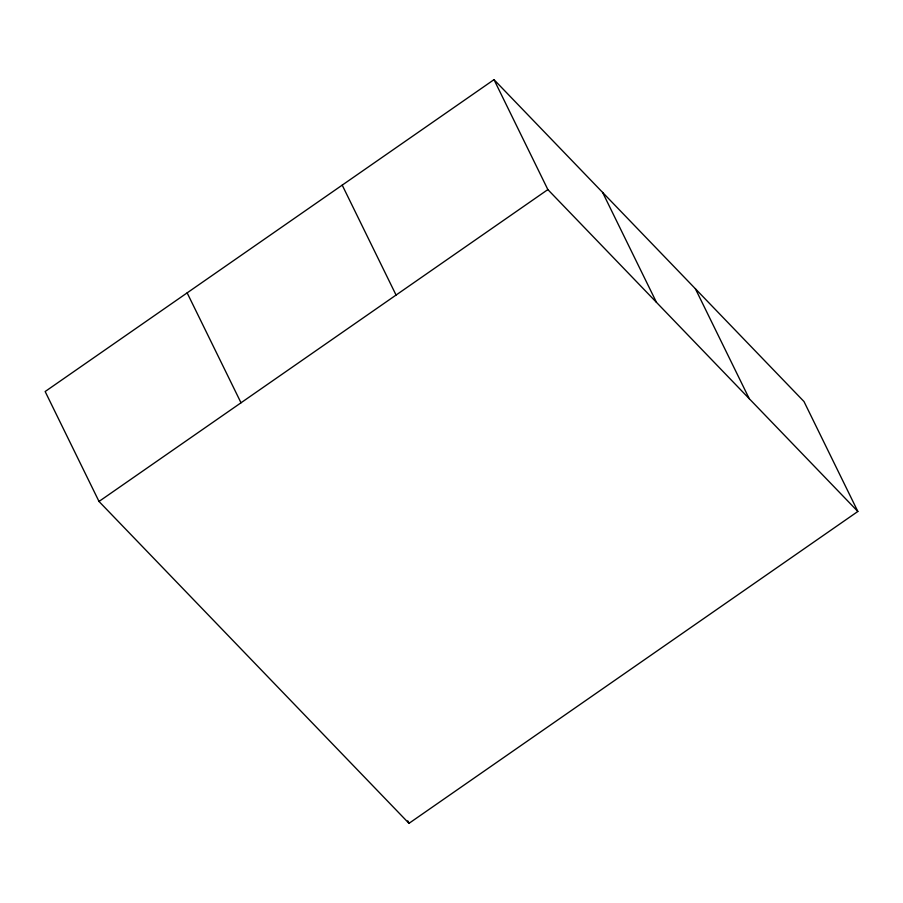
<?xml version="1.0" encoding="UTF-8"?>
<svg xmlns="http://www.w3.org/2000/svg" width="903" height="903" viewBox="0 0 903 903"><rect width="100%" height="100%" fill="white"/><g stroke="black" fill="none" stroke-linecap="round" stroke-linejoin="round"><path stroke-width="1.35" d="M494.009 79.656L45.15 391.53L99.003 501.458L408.991 823.344L857.85 511.47L803.997 401.542L494.009 79.656L547.861 189.585L857.85 511.47M99.003 501.458L547.861 189.585M695.4 288.779L749.253 398.708M602.606 192.418L656.458 302.347M342.214 185.126L396.067 295.055M187.147 292.865L241.011 402.794M407.75 820.816L408.991 823.344"/></g></svg>
